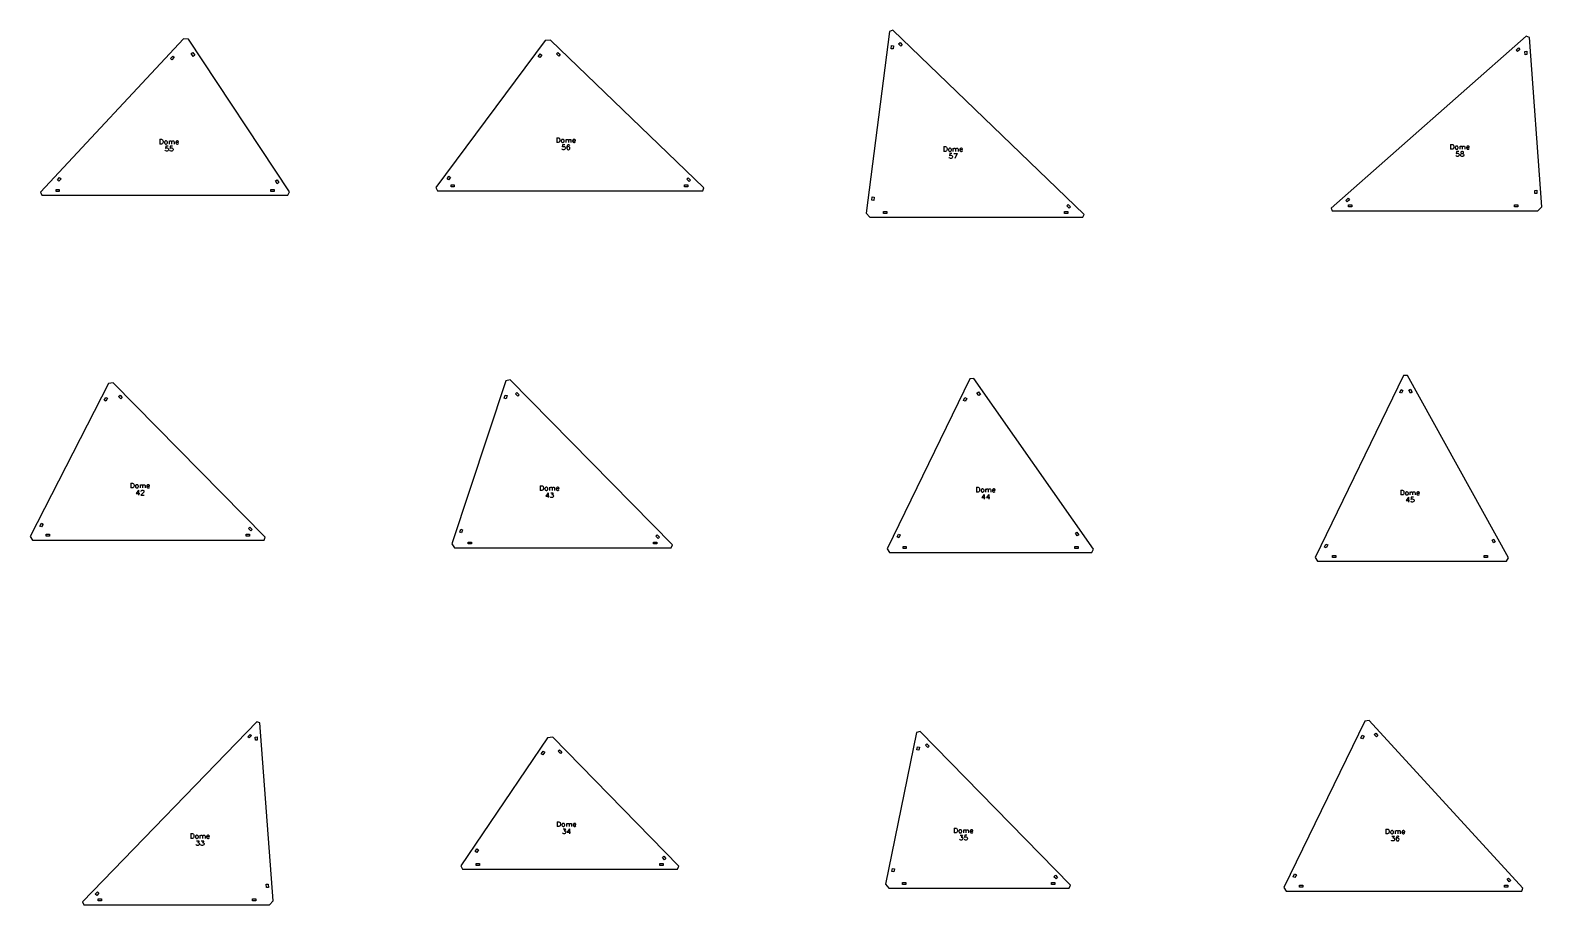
# Model space of a CAD drawing. Header units: metres. Extents: x 125 to 4410, y 56 to 3045.
# Drawn here: x 125 to 2467, y 1690 to 3045 of the extents above; entities that cross this region are included whole.
import ezdxf

# ---------------------------------------------------------------- set-up
doc = ezdxf.new("R2010")
doc.units = ezdxf.units.M
doc.layers.add('dome_cuts', color=1, linetype='Continuous')
doc.layers.add('dome_marks', color=2, linetype='Continuous')

msp = doc.modelspace()

# ---------------------------------------------------------------- linework, layer by layer
at = {"layer": 'dome_cuts'}
for points in [[(1425.7, 2755.5), (1755.7, 2755.5), (1757.5, 2759.9), (1461.3, 3045.3), (1455.9, 3043.4), (1420.2, 2761.8)], [(143, 2789.6), (523.8, 2789.6), (526.6, 2794.9), (370.3, 3031.6), (362.4, 3032.2), (140.9, 2794.2)], [(755.7, 2796.6), (1167, 2796.6), (1168.7, 2801), (931.1, 3029.9), (922.7, 3029.2), (753.1, 2801.7)], [(1459.2, 3021.7), (1462.2, 3021.3), (1461.6, 3016.3), (1458.6, 3016.7)], [(1476, 3022.8), (1473.9, 3020.7), (1470.3, 3024.1), (1472.4, 3026.3)], [(2142.2, 2765.5), (2460.8, 2765.5), (2466.7, 2771.8), (2447.9, 3034.1), (2442.7, 3036.3), (2140.6, 2769.7)], [(345.6, 3005.3), (347.8, 3003.3), (344.4, 2999.6), (342.2, 3001.7)], [(379.7, 3006.4), (377.2, 3004.8), (374.4, 3009), (376.9, 3010.6)], [(914.9, 3008.7), (917.3, 3006.9), (914.3, 3002.9), (911.9, 3004.7)], [(945.8, 3007.5), (943.7, 3005.3), (940.1, 3008.8), (942.2, 3010.9)], [(2430.8, 3017.8), (2432.8, 3015.5), (2429.1, 3012.2), (2427.1, 3014.5)], [(2443.8, 3007.6), (2440.8, 3007.4), (2440.5, 3012.4), (2443.5, 3012.6)], [(170.4, 2817.1), (172.6, 2815), (169.2, 2811.4), (167, 2813.4)], [(510, 2809.2), (507.5, 2807.5), (504.7, 2811.7), (507.2, 2813.4)], [(773.6, 2819.1), (776, 2817.3), (773, 2813.3), (770.6, 2815)], [(1147.7, 2812.9), (1145.6, 2810.8), (1142, 2814.3), (1144.1, 2816.4)], [(164.8, 2795.6), (164.8, 2798.6), (169.8, 2798.6), (169.8, 2795.6)], [(497.6, 2795.6), (497.6, 2798.6), (502.6, 2798.6), (502.6, 2795.6)], [(776.8, 2802.6), (776.8, 2805.6), (781.8, 2805.6), (781.8, 2802.6)], [(1138.5, 2802.6), (1138.5, 2805.6), (1143.5, 2805.6), (1143.5, 2802.6)], [(1429.4, 2787), (1432.4, 2786.6), (1431.8, 2781.7), (1428.8, 2782.1)], [(2459.2, 2792.5), (2456.2, 2792.2), (2455.9, 2797.2), (2458.9, 2797.4)], [(1446.9, 2761.5), (1446.9, 2764.5), (1451.9, 2764.5), (1451.9, 2761.5)], [(1727.2, 2761.5), (1727.2, 2764.5), (1732.2, 2764.5), (1732.2, 2761.5)], [(1736.4, 2771.9), (1734.3, 2769.7), (1730.7, 2773.2), (1732.8, 2775.4)], [(2167, 2785), (2169, 2782.7), (2165.3, 2779.4), (2163.3, 2781.7)], [(2167.2, 2771.5), (2167.2, 2774.5), (2172.2, 2774.5), (2172.2, 2771.5)], [(2424.7, 2771.5), (2424.7, 2774.5), (2429.7, 2774.5), (2429.7, 2771.5)], [(2119.1, 2222.5), (2411.8, 2222.5), (2415.1, 2228), (2258.5, 2510.3), (2252.6, 2510.1), (2115.5, 2228.2)], [(128.3, 2255.3), (487.1, 2255.3), (489, 2259.8), (253.4, 2499.1), (246.1, 2498), (124.9, 2261)], [(782.3, 2243.3), (1118.1, 2243.3), (1120, 2247.8), (868.3, 2503.5), (861.8, 2502), (778, 2249.3)], [(882.4, 2480.6), (880.2, 2478.5), (876.7, 2482.1), (878.9, 2484.2)], [(1456, 2236.2), (1769.5, 2236.2), (1772.2, 2241.4), (1586.9, 2505.7), (1580.4, 2505.2), (1452.4, 2241.9)], [(1597, 2480.8), (1594.5, 2479.1), (1591.6, 2483.2), (1594.1, 2484.9)], [(2248.8, 2488.5), (2251.5, 2487.2), (2249.3, 2482.7), (2246.6, 2484)], [(2265.9, 2484.5), (2263.3, 2483.1), (2260.9, 2487.4), (2263.5, 2488.9)], [(241.8, 2476.4), (244.4, 2475), (242.2, 2470.6), (239.5, 2472)], [(267.5, 2476.3), (265.3, 2474.2), (261.8, 2477.7), (264, 2479.8)], [(860.9, 2480), (863.7, 2479.1), (862.1, 2474.3), (859.3, 2475.3)], [(1573, 2476.1), (1575.7, 2474.8), (1573.5, 2470.3), (1570.8, 2471.6)], [(142.1, 2281.5), (144.8, 2280.1), (142.5, 2275.7), (139.8, 2277.1)], [(468.8, 2271.8), (466.7, 2269.6), (463.2, 2273.2), (465.3, 2275.3)], [(791.9, 2272.2), (794.7, 2271.3), (793.2, 2266.5), (790.3, 2267.5)], [(149.5, 2261.3), (149.5, 2264.3), (154.5, 2264.3), (154.5, 2261.3)], [(459.4, 2261.3), (459.4, 2264.3), (464.4, 2264.3), (464.4, 2261.3)], [(803.5, 2249.3), (803.5, 2252.3), (808.5, 2252.3), (808.5, 2249.3)], [(1090.4, 2249.3), (1090.4, 2252.3), (1095.4, 2252.3), (1095.4, 2249.3)], [(1099.8, 2259.7), (1097.7, 2257.6), (1094.2, 2261.2), (1096.3, 2263.3)], [(1470.2, 2264.7), (1472.9, 2263.4), (1470.7, 2258.9), (1468, 2260.2)], [(1749.4, 2263.4), (1746.9, 2261.7), (1744.1, 2265.8), (1746.5, 2267.5)], [(2132.3, 2249.1), (2135, 2247.8), (2132.8, 2243.3), (2130.1, 2244.6)], [(2394.7, 2252.4), (2392.1, 2250.9), (2389.7, 2255.3), (2392.3, 2256.7)], [(1477.1, 2242.2), (1477.1, 2245.2), (1482.1, 2245.2), (1482.1, 2242.2)], [(1743.3, 2242.2), (1743.3, 2245.2), (1748.3, 2245.2), (1748.3, 2242.2)], [(2142.4, 2228.5), (2142.4, 2231.5), (2147.4, 2231.5), (2147.4, 2228.5)], [(2377.4, 2228.5), (2377.4, 2231.5), (2382.4, 2231.5), (2382.4, 2228.5)], [(207.8, 1690.3), (495.5, 1690.3), (501.3, 1696.6), (480.7, 1972), (475.8, 1973.7), (205.8, 1694.8)], [(2070.5, 1711.5), (2435.6, 1711.5), (2437.6, 1716.2), (2199.5, 1975.7), (2192.5, 1974.6), (2066.9, 1717.2)], [(465.4, 1954.3), (467.5, 1952.3), (464, 1948.7), (461.9, 1950.7)], [(476.7, 1945.4), (473.7, 1945.2), (473.3, 1950.2), (476.3, 1950.4)], [(794.6, 1745.3), (1127.9, 1745.3), (1129.9, 1749.9), (934.4, 1949.9), (926.4, 1949.1), (791.8, 1750.6)], [(1455, 1715.9), (1734.7, 1715.9), (1736.6, 1720.4), (1503.6, 1958.9), (1497.9, 1957.2), (1449.9, 1722.1)], [(2188.6, 1953), (2191.3, 1951.7), (2189.1, 1947.2), (2186.4, 1948.5)], [(2212.8, 1952.3), (2210.6, 1950.3), (2207.2, 1954), (2209.4, 1956)], [(919.5, 1928.3), (921.9, 1926.6), (919.1, 1922.4), (916.7, 1924.1)], [(948.3, 1927), (946.2, 1924.9), (942.7, 1928.4), (944.9, 1930.5)], [(1499.5, 1935.2), (1502.4, 1934.6), (1501.4, 1929.8), (1498.5, 1930.3)], [(1517.5, 1936), (1515.4, 1933.9), (1511.9, 1937.4), (1514.1, 1939.5)], [(817, 1777.1), (819.5, 1775.5), (816.7, 1771.3), (814.2, 1773)], [(1109.8, 1761.8), (1107.7, 1759.7), (1104.2, 1763.3), (1106.3, 1765.4)], [(815.7, 1751.3), (815.7, 1754.3), (820.7, 1754.3), (820.7, 1751.3)], [(1100.4, 1751.3), (1100.4, 1754.3), (1105.4, 1754.3), (1105.4, 1751.3)], [(1461, 1746.6), (1464, 1746), (1463, 1741.1), (1460, 1741.7)], [(1716.6, 1732.4), (1714.4, 1730.3), (1710.9, 1733.8), (1713.1, 1735.9)], [(2083.8, 1738.1), (2086.5, 1736.8), (2084.3, 1732.3), (2081.6, 1733.6)], [(229.2, 1710.3), (231.3, 1708.2), (227.9, 1704.7), (225.7, 1706.7)], [(493.8, 1717.2), (490.8, 1717), (490.4, 1722), (493.4, 1722.2)], [(1476.2, 1721.9), (1476.2, 1724.9), (1481.2, 1724.9), (1481.2, 1721.9)], [(1707.2, 1721.9), (1707.2, 1724.9), (1712.2, 1724.9), (1712.2, 1721.9)], [(2091.6, 1717.5), (2091.6, 1720.5), (2096.6, 1720.5), (2096.6, 1717.5)], [(2409, 1717.5), (2409, 1720.5), (2414, 1720.5), (2414, 1717.5)], [(2418.6, 1728.1), (2416.4, 1726), (2413, 1729.7), (2415.2, 1731.7)], [(230.2, 1696.3), (230.2, 1699.3), (235.2, 1699.3), (235.2, 1696.3)], [(469.3, 1696.3), (469.3, 1699.3), (474.3, 1699.3), (474.3, 1696.3)]]:
    msp.add_lwpolyline(points, close=True, dxfattribs=at)
at = {"layer": 'dome_marks'}
for p, q in [((325.7, 2876.4), (325.7, 2868.9)), ((325.7, 2876.4), (328.2, 2876.4)), ((328.2, 2868.9), (325.7, 2868.9)), ((328.2, 2876.4), (329.2, 2876)), ((329.2, 2869.3), (328.2, 2868.9)), ((329.2, 2876), (330, 2875.3)), ((330, 2870), (329.2, 2869.3)), ((330, 2875.3), (330.3, 2874.6)), ((330.3, 2870.7), (330, 2870)), ((330.3, 2874.6), (330.7, 2873.5)), ((330.7, 2871.8), (330.3, 2870.7)), ((330.7, 2873.5), (330.7, 2871.8)), ((333.2, 2872.8), (332.8, 2871.8)), ((332.8, 2871.8), (332.8, 2871)), ((332.8, 2871), (333.2, 2870)), ((333.9, 2873.5), (333.2, 2872.8)), ((333.2, 2870), (333.9, 2869.3)), ((334.6, 2873.9), (333.9, 2873.5)), ((333.9, 2869.3), (334.6, 2868.9)), ((334.4, 2858.6), (334.1, 2859.3)), ((334.8, 2865.4), (334.4, 2862.2)), ((334.4, 2862.2), (334.8, 2862.5)), ((334.8, 2858.3), (334.4, 2858.6)), ((335.7, 2873.9), (334.6, 2873.9)), ((334.6, 2868.9), (335.7, 2868.9)), ((338.4, 2865.4), (334.8, 2865.4)), ((334.8, 2862.5), (335.9, 2862.9)), ((335.9, 2857.9), (334.8, 2858.3)), ((336.4, 2873.5), (335.7, 2873.9)), ((335.7, 2868.9), (336.4, 2869.3)), ((335.9, 2862.9), (336.9, 2862.9)), ((336.9, 2857.9), (335.9, 2857.9)), ((337.1, 2872.8), (336.4, 2873.5)), ((336.4, 2869.3), (337.1, 2870)), ((336.9, 2862.9), (338, 2862.5)), ((338, 2858.3), (336.9, 2857.9)), ((337.5, 2871.8), (337.1, 2872.8)), ((337.1, 2870), (337.5, 2871)), ((337.5, 2871), (337.5, 2871.8)), ((338, 2862.5), (338.7, 2861.8)), ((338.7, 2859), (338, 2858.3)), ((338.7, 2861.8), (339.1, 2860.8)), ((339.1, 2860), (338.7, 2859)), ((339.1, 2860.8), (339.1, 2860)), ((340, 2873.9), (340, 2868.9)), ((340, 2872.5), (341, 2873.5)), ((341, 2873.5), (341.7, 2873.9)), ((341.6, 2858.6), (341.2, 2859.3)), ((341.9, 2865.4), (341.6, 2862.2)), ((341.6, 2862.2), (341.9, 2862.5)), ((341.9, 2858.3), (341.6, 2858.6)), ((341.7, 2873.9), (342.8, 2873.9)), ((345.5, 2865.4), (341.9, 2865.4)), ((341.9, 2862.5), (343, 2862.9)), ((343, 2857.9), (341.9, 2858.3)), ((342.8, 2873.9), (343.5, 2873.5)), ((343, 2862.9), (344.1, 2862.9)), ((344.1, 2857.9), (343, 2857.9)), ((343.5, 2873.5), (343.9, 2872.5)), ((343.9, 2872.5), (345, 2873.5)), ((343.9, 2872.5), (343.9, 2868.9)), ((344.1, 2862.9), (345.1, 2862.5)), ((345.1, 2858.3), (344.1, 2857.9)), ((345, 2873.5), (345.7, 2873.9)), ((345.1, 2862.5), (345.9, 2861.8)), ((345.9, 2859), (345.1, 2858.3)), ((345.7, 2873.9), (346.7, 2873.9)), ((345.9, 2861.8), (346.2, 2860.8)), ((346.2, 2860), (345.9, 2859)), ((346.2, 2860.8), (346.2, 2860)), ((346.7, 2873.9), (347.5, 2873.5)), ((347.5, 2873.5), (347.8, 2872.5)), ((347.8, 2872.5), (347.8, 2868.9)), ((350.7, 2872.8), (350.3, 2871.8)), ((350.3, 2871.8), (354.6, 2871.8)), ((350.3, 2871.8), (350.3, 2871)), ((350.3, 2871), (350.7, 2870)), ((351.4, 2873.5), (350.7, 2872.8)), ((350.7, 2870), (351.4, 2869.3)), ((352.1, 2873.9), (351.4, 2873.5)), ((351.4, 2869.3), (352.1, 2868.9)), ((353.2, 2873.9), (352.1, 2873.9)), ((352.1, 2868.9), (353.2, 2868.9)), ((353.9, 2873.5), (353.2, 2873.9)), ((353.2, 2868.9), (353.9, 2869.3)), ((354.2, 2873.2), (353.9, 2873.5)), ((353.9, 2869.3), (354.6, 2870)), ((354.6, 2872.5), (354.2, 2873.2)), ((354.6, 2871.8), (354.6, 2872.5)), ((940.5, 2878.7), (940.5, 2871.2)), ((940.5, 2878.7), (943, 2878.7)), ((943, 2871.2), (940.5, 2871.2)), ((943, 2878.7), (944.1, 2878.4)), ((944.1, 2871.6), (943, 2871.2)), ((944.1, 2878.4), (944.8, 2877.7)), ((944.8, 2872.3), (944.1, 2871.6)), ((944.8, 2877.7), (945.1, 2877)), ((945.1, 2873), (944.8, 2872.3)), ((945.1, 2877), (945.5, 2875.9)), ((945.5, 2874.1), (945.1, 2873)), ((945.5, 2875.9), (945.5, 2874.1)), ((948, 2875.2), (947.6, 2874.1)), ((947.6, 2874.1), (947.6, 2873.4)), ((947.6, 2873.4), (948, 2872.3)), ((948.7, 2875.9), (948, 2875.2)), ((948, 2872.3), (948.7, 2871.6)), ((949.4, 2876.2), (948.7, 2875.9)), ((948.7, 2871.6), (949.4, 2871.2)), ((949.2, 2861), (948.9, 2861.7)), ((949.6, 2867.7), (949.2, 2864.5)), ((949.2, 2864.5), (949.6, 2864.9)), ((949.6, 2860.6), (949.2, 2861)), ((950.5, 2876.2), (949.4, 2876.2)), ((949.4, 2871.2), (950.5, 2871.2)), ((953.2, 2867.7), (949.6, 2867.7)), ((949.6, 2864.9), (950.7, 2865.2)), ((950.7, 2860.2), (949.6, 2860.6)), ((951.2, 2875.9), (950.5, 2876.2)), ((950.5, 2871.2), (951.2, 2871.6)), ((950.7, 2865.2), (951.7, 2865.2)), ((951.7, 2860.2), (950.7, 2860.2)), ((951.9, 2875.2), (951.2, 2875.9)), ((951.2, 2871.6), (951.9, 2872.3)), ((951.7, 2865.2), (952.8, 2864.9)), ((952.8, 2860.6), (951.7, 2860.2)), ((952.3, 2874.1), (951.9, 2875.2)), ((951.9, 2872.3), (952.3, 2873.4)), ((952.3, 2873.4), (952.3, 2874.1)), ((952.8, 2864.9), (953.5, 2864.2)), ((953.5, 2861.3), (952.8, 2860.6)), ((953.5, 2864.2), (953.9, 2863.1)), ((953.9, 2862.4), (953.5, 2861.3)), ((953.9, 2863.1), (953.9, 2862.4)), ((954.8, 2876.2), (954.8, 2871.2)), ((954.8, 2874.8), (955.8, 2875.9)), ((955.8, 2875.9), (956.6, 2876.2)), ((956.7, 2866.3), (956.4, 2864.5)), ((956.4, 2864.5), (956.4, 2862.7)), ((956.7, 2863.8), (956.4, 2862.7)), ((956.4, 2862.7), (956.7, 2861.3)), ((956.6, 2876.2), (957.6, 2876.2)), ((957.5, 2867.4), (956.7, 2866.3)), ((957.5, 2864.5), (956.7, 2863.8)), ((956.7, 2861.3), (957.5, 2860.6)), ((958.5, 2867.7), (957.5, 2867.4)), ((958.5, 2864.9), (957.5, 2864.5)), ((957.5, 2860.6), (958.5, 2860.2)), ((957.6, 2876.2), (958.3, 2875.9)), ((958.3, 2875.9), (958.7, 2874.8)), ((959.2, 2867.7), (958.5, 2867.7)), ((958.9, 2864.9), (958.5, 2864.9)), ((958.5, 2860.2), (958.9, 2860.2)), ((958.7, 2874.8), (959.8, 2875.9)), ((958.7, 2874.8), (958.7, 2871.2)), ((960, 2864.5), (958.9, 2864.9)), ((958.9, 2860.2), (960, 2860.6)), ((960.3, 2867.4), (959.2, 2867.7)), ((959.8, 2875.9), (960.5, 2876.2)), ((960.7, 2863.8), (960, 2864.5)), ((960, 2860.6), (960.7, 2861.3)), ((960.7, 2866.7), (960.3, 2867.4)), ((960.5, 2876.2), (961.6, 2876.2)), ((961, 2862.7), (960.7, 2863.8)), ((960.7, 2861.3), (961, 2862.4)), ((961, 2862.4), (961, 2862.7)), ((961.6, 2876.2), (962.3, 2875.9)), ((962.3, 2875.9), (962.6, 2874.8)), ((962.6, 2874.8), (962.6, 2871.2)), ((965.5, 2875.2), (965.1, 2874.1)), ((965.1, 2874.1), (969.4, 2874.1)), ((965.1, 2874.1), (965.1, 2873.4)), ((965.1, 2873.4), (965.5, 2872.3)), ((966.2, 2875.9), (965.5, 2875.2)), ((965.5, 2872.3), (966.2, 2871.6)), ((966.9, 2876.2), (966.2, 2875.9)), ((966.2, 2871.6), (966.9, 2871.2)), ((968, 2876.2), (966.9, 2876.2)), ((966.9, 2871.2), (968, 2871.2)), ((968.7, 2875.9), (968, 2876.2)), ((968, 2871.2), (968.7, 2871.6)), ((969.1, 2875.5), (968.7, 2875.9)), ((968.7, 2871.6), (969.4, 2872.3)), ((969.4, 2874.8), (969.1, 2875.5)), ((969.4, 2874.1), (969.4, 2874.8)), ((1540.3, 2865.1), (1540.3, 2857.6)), ((1540.3, 2865.1), (1542.8, 2865.1)), ((1542.8, 2857.6), (1540.3, 2857.6)), ((1542.8, 2865.1), (1543.8, 2864.7)), ((1543.8, 2857.9), (1542.8, 2857.6)), ((1543.8, 2864.7), (1544.5, 2864)), ((1544.5, 2858.6), (1543.8, 2857.9)), ((1544.5, 2864), (1544.9, 2863.3)), ((1544.9, 2859.3), (1544.5, 2858.6)), ((1544.9, 2863.3), (1545.3, 2862.2)), ((1545.3, 2860.4), (1544.9, 2859.3)), ((1545.3, 2862.2), (1545.3, 2860.4)), ((1547.8, 2861.5), (1547.4, 2860.4)), ((1547.4, 2860.4), (1547.4, 2859.7)), ((1547.4, 2859.7), (1547.8, 2858.6)), ((1548.5, 2862.2), (1547.8, 2861.5)), ((1547.8, 2858.6), (1548.5, 2857.9)), ((1549.2, 2862.6), (1548.5, 2862.2)), ((1548.5, 2857.9), (1549.2, 2857.6)), ((1550.3, 2862.6), (1549.2, 2862.6)), ((1549.2, 2857.6), (1550.3, 2857.6)), ((1551, 2862.2), (1550.3, 2862.6)), ((1550.3, 2857.6), (1551, 2857.9)), ((1551.7, 2861.5), (1551, 2862.2)), ((1551, 2857.9), (1551.7, 2858.6)), ((1552, 2860.4), (1551.7, 2861.5)), ((1551.7, 2858.6), (1552, 2859.7)), ((1552, 2859.7), (1552, 2860.4)), ((1554.5, 2862.6), (1554.5, 2857.6)), ((1554.5, 2861.1), (1555.6, 2862.2)), ((1555.6, 2862.2), (1556.3, 2862.6)), ((1556.3, 2862.6), (1557.4, 2862.6)), ((1557.4, 2862.6), (1558.1, 2862.2)), ((1558.1, 2862.2), (1558.5, 2861.1)), ((1558.5, 2861.1), (1559.5, 2862.2)), ((1558.5, 2861.1), (1558.5, 2857.6)), ((1559.5, 2862.2), (1560.3, 2862.6)), ((1560.3, 2862.6), (1561.3, 2862.6)), ((1561.3, 2862.6), (1562, 2862.2)), ((1562, 2862.2), (1562.4, 2861.1)), ((1562.4, 2861.1), (1562.4, 2857.6)), ((1565.3, 2861.5), (1564.9, 2860.4)), ((1564.9, 2860.4), (1569.2, 2860.4)), ((1564.9, 2860.4), (1564.9, 2859.7)), ((1564.9, 2859.7), (1565.3, 2858.6)), ((1566, 2862.2), (1565.3, 2861.5)), ((1565.3, 2858.6), (1566, 2857.9)), ((1566.7, 2862.6), (1566, 2862.2)), ((1566, 2857.9), (1566.7, 2857.6)), ((1567.8, 2862.6), (1566.7, 2862.6)), ((1566.7, 2857.6), (1567.8, 2857.6)), ((1568.5, 2862.2), (1567.8, 2862.6)), ((1567.8, 2857.6), (1568.5, 2857.9)), ((1568.8, 2861.8), (1568.5, 2862.2)), ((1568.5, 2857.9), (1569.2, 2858.6)), ((1569.2, 2861.1), (1568.8, 2861.8)), ((1569.2, 2860.4), (1569.2, 2861.1)), ((2325.4, 2868.4), (2325.4, 2860.9)), ((2325.4, 2868.4), (2327.9, 2868.4)), ((2327.9, 2860.9), (2325.4, 2860.9)), ((2327.9, 2868.4), (2329, 2868)), ((2329, 2861.2), (2327.9, 2860.9)), ((2329, 2868), (2329.7, 2867.3)), ((2329.7, 2861.9), (2329, 2861.2)), ((2329.7, 2867.3), (2330, 2866.6)), ((2330, 2862.7), (2329.7, 2861.9)), ((2330, 2866.6), (2330.4, 2865.5)), ((2330.4, 2863.7), (2330, 2862.7)), ((2330.4, 2865.5), (2330.4, 2863.7)), ((2332.9, 2864.8), (2332.5, 2863.7)), ((2332.5, 2863.7), (2332.5, 2863)), ((2332.5, 2863), (2332.9, 2861.9)), ((2333.6, 2865.5), (2332.9, 2864.8)), ((2332.9, 2861.9), (2333.6, 2861.2)), ((2334.3, 2865.9), (2333.6, 2865.5)), ((2333.6, 2861.2), (2334.3, 2860.9)), ((2334.5, 2857.4), (2334.1, 2854.2)), ((2335.4, 2865.9), (2334.3, 2865.9)), ((2334.3, 2860.9), (2335.4, 2860.9)), ((2338.1, 2857.4), (2334.5, 2857.4)), ((2336.1, 2865.5), (2335.4, 2865.9)), ((2335.4, 2860.9), (2336.1, 2861.2)), ((2336.8, 2864.8), (2336.1, 2865.5)), ((2336.1, 2861.2), (2336.8, 2861.9)), ((2337.2, 2863.7), (2336.8, 2864.8)), ((2336.8, 2861.9), (2337.2, 2863)), ((2337.2, 2863), (2337.2, 2863.7)), ((2339.7, 2865.9), (2339.7, 2860.9)), ((2339.7, 2864.4), (2340.7, 2865.5)), ((2340.7, 2865.5), (2341.5, 2865.9)), ((2341.5, 2865.9), (2342.5, 2865.9)), ((2342.7, 2857.4), (2341.6, 2857)), ((2342.5, 2865.9), (2343.2, 2865.5)), ((2344.1, 2857.4), (2342.7, 2857.4)), ((2343.2, 2865.5), (2343.6, 2864.4)), ((2343.6, 2864.4), (2344.7, 2865.5)), ((2343.6, 2864.4), (2343.6, 2860.9)), ((2345.2, 2857), (2344.1, 2857.4)), ((2344.7, 2865.5), (2345.4, 2865.9)), ((2345.4, 2865.9), (2346.5, 2865.9)), ((2346.5, 2865.9), (2347.2, 2865.5)), ((2347.2, 2865.5), (2347.5, 2864.4)), ((2347.5, 2864.4), (2347.5, 2860.9)), ((2350.4, 2864.8), (2350, 2863.7)), ((2350, 2863.7), (2354.3, 2863.7)), ((2350, 2863.7), (2350, 2863)), ((2350, 2863), (2350.4, 2861.9)), ((2351.1, 2865.5), (2350.4, 2864.8)), ((2350.4, 2861.9), (2351.1, 2861.2)), ((2351.8, 2865.9), (2351.1, 2865.5)), ((2351.1, 2861.2), (2351.8, 2860.9)), ((2352.9, 2865.9), (2351.8, 2865.9)), ((2351.8, 2860.9), (2352.9, 2860.9)), ((2353.6, 2865.5), (2352.9, 2865.9)), ((2352.9, 2860.9), (2353.6, 2861.2)), ((2354, 2865.2), (2353.6, 2865.5)), ((2353.6, 2861.2), (2354.3, 2861.9)), ((2354.3, 2864.4), (2354, 2865.2)), ((2354.3, 2863.7), (2354.3, 2864.4)), ((1549, 2847.3), (1548.6, 2848)), ((1549.4, 2854.1), (1549, 2850.8)), ((1549, 2850.8), (1549.4, 2851.2)), ((1549.4, 2846.9), (1549, 2847.3)), ((1552.9, 2854.1), (1549.4, 2854.1)), ((1549.4, 2851.2), (1550.4, 2851.6)), ((1550.4, 2846.6), (1549.4, 2846.9)), ((1550.4, 2851.6), (1551.5, 2851.6)), ((1551.5, 2846.6), (1550.4, 2846.6)), ((1551.5, 2851.6), (1552.6, 2851.2)), ((1552.6, 2846.9), (1551.5, 2846.6)), ((1552.6, 2851.2), (1553.3, 2850.5)), ((1553.3, 2847.6), (1552.6, 2846.9)), ((1553.3, 2850.5), (1553.6, 2849.4)), ((1553.6, 2848.7), (1553.3, 2847.6)), ((1553.6, 2849.4), (1553.6, 2848.7)), ((1555.8, 2854.1), (1560.8, 2854.1)), ((1560.8, 2854.1), (1557.2, 2846.6)), ((2334.1, 2850.6), (2333.8, 2851.3)), ((2334.1, 2854.2), (2334.5, 2854.5)), ((2334.5, 2850.2), (2334.1, 2850.6)), ((2334.5, 2854.5), (2335.6, 2854.9)), ((2335.6, 2849.9), (2334.5, 2850.2)), ((2335.6, 2854.9), (2336.6, 2854.9)), ((2336.6, 2849.9), (2335.6, 2849.9)), ((2336.6, 2854.9), (2337.7, 2854.5)), ((2337.7, 2850.2), (2336.6, 2849.9)), ((2337.7, 2854.5), (2338.4, 2853.8)), ((2338.4, 2850.9), (2337.7, 2850.2)), ((2338.4, 2853.8), (2338.8, 2852.7)), ((2338.8, 2852), (2338.4, 2850.9)), ((2338.8, 2852.7), (2338.8, 2852)), ((2340.9, 2852.4), (2341.3, 2853.1)), ((2340.9, 2851.3), (2340.9, 2852.4)), ((2341.3, 2850.6), (2340.9, 2851.3)), ((2341.6, 2857), (2341.3, 2856.3)), ((2341.3, 2856.3), (2341.3, 2855.6)), ((2341.3, 2855.6), (2341.6, 2854.9)), ((2341.3, 2853.1), (2342, 2853.8)), ((2341.6, 2850.2), (2341.3, 2850.6)), ((2341.6, 2854.9), (2342.3, 2854.5)), ((2342.7, 2849.9), (2341.6, 2850.2)), ((2342, 2853.8), (2343.1, 2854.2)), ((2342.3, 2854.5), (2343.8, 2854.2)), ((2344.1, 2849.9), (2342.7, 2849.9)), ((2343.1, 2854.2), (2344.5, 2854.5)), ((2343.8, 2854.2), (2344.8, 2853.8)), ((2345.2, 2850.2), (2344.1, 2849.9)), ((2344.5, 2854.5), (2345.2, 2854.9)), ((2344.8, 2853.8), (2345.6, 2853.1)), ((2345.6, 2856.3), (2345.2, 2857)), ((2345.2, 2854.9), (2345.6, 2855.6)), ((2345.6, 2850.6), (2345.2, 2850.2)), ((2345.6, 2855.6), (2345.6, 2856.3)), ((2345.6, 2853.1), (2345.9, 2852.4)), ((2345.9, 2851.3), (2345.6, 2850.6)), ((2345.9, 2852.4), (2345.9, 2851.3)), ((280.7, 2343.6), (280.7, 2336.1)), ((280.7, 2343.6), (283.2, 2343.6)), ((283.2, 2343.6), (284.3, 2343.2)), ((284.3, 2343.2), (285, 2342.5)), ((285, 2342.5), (285.4, 2341.8)), ((283.2, 2336.1), (280.7, 2336.1)), ((284.3, 2336.5), (283.2, 2336.1)), ((285, 2337.2), (284.3, 2336.5)), ((285.4, 2337.9), (285, 2337.2)), ((285.4, 2341.8), (285.7, 2340.7)), ((285.7, 2339), (285.4, 2337.9)), ((285.7, 2340.7), (285.7, 2339)), ((288.2, 2340), (287.9, 2339)), ((287.9, 2339), (287.9, 2338.2)), ((287.9, 2338.2), (288.2, 2337.2)), ((289, 2340.7), (288.2, 2340)), ((288.2, 2337.2), (289, 2336.5)), ((289.7, 2341.1), (289, 2340.7)), ((289, 2336.5), (289.7, 2336.1)), ((292.7, 2332.6), (289.1, 2327.6)), ((289.1, 2327.6), (294.5, 2327.6)), ((290.7, 2341.1), (289.7, 2341.1)), ((289.7, 2336.1), (290.7, 2336.1)), ((291.5, 2340.7), (290.7, 2341.1)), ((290.7, 2336.1), (291.5, 2336.5)), ((292.2, 2340), (291.5, 2340.7)), ((291.5, 2336.5), (292.2, 2337.2)), ((292.5, 2339), (292.2, 2340)), ((292.2, 2337.2), (292.5, 2338.2)), ((292.5, 2338.2), (292.5, 2339)), ((292.7, 2332.6), (292.7, 2325.1)), ((295, 2341.1), (295, 2336.1)), ((295, 2339.7), (296.1, 2340.7)), ((296.1, 2340.7), (296.8, 2341.1)), ((299.9, 2328.7), (296.3, 2325.1)), ((296.3, 2325.1), (301.3, 2325.1)), ((296.6, 2331.2), (297, 2331.9)), ((296.6, 2330.8), (296.6, 2331.2)), ((296.8, 2341.1), (297.9, 2341.1)), ((297, 2331.9), (297.4, 2332.2)), ((297.4, 2332.2), (298.1, 2332.6)), ((297.9, 2341.1), (298.6, 2340.7)), ((298.1, 2332.6), (299.5, 2332.6)), ((298.6, 2340.7), (299, 2339.7)), ((299, 2339.7), (300, 2340.7)), ((299, 2339.7), (299, 2336.1)), ((299.5, 2332.6), (300.2, 2332.2)), ((300.6, 2329.7), (299.9, 2328.7)), ((300, 2340.7), (300.7, 2341.1)), ((300.2, 2332.2), (300.6, 2331.9)), ((300.6, 2331.9), (300.9, 2331.2)), ((300.9, 2330.5), (300.6, 2329.7)), ((300.7, 2341.1), (301.8, 2341.1)), ((300.9, 2331.2), (300.9, 2330.5)), ((301.8, 2341.1), (302.5, 2340.7)), ((302.5, 2340.7), (302.9, 2339.7)), ((302.9, 2339.7), (302.9, 2336.1)), ((305.7, 2340), (305.4, 2339)), ((305.4, 2339), (309.7, 2339)), ((305.4, 2339), (305.4, 2338.2)), ((305.4, 2338.2), (305.7, 2337.2)), ((306.5, 2340.7), (305.7, 2340)), ((305.7, 2337.2), (306.5, 2336.5)), ((307.2, 2341.1), (306.5, 2340.7)), ((306.5, 2336.5), (307.2, 2336.1)), ((308.2, 2341.1), (307.2, 2341.1)), ((307.2, 2336.1), (308.2, 2336.1)), ((309, 2340.7), (308.2, 2341.1)), ((308.2, 2336.1), (309, 2336.5)), ((309.3, 2340.4), (309, 2340.7)), ((309, 2336.5), (309.7, 2337.2)), ((309.7, 2339.7), (309.3, 2340.4)), ((309.7, 2339), (309.7, 2339.7)), ((915.1, 2339.6), (915.1, 2332.1)), ((915.1, 2339.6), (917.6, 2339.6)), ((917.6, 2332.1), (915.1, 2332.1)), ((917.6, 2339.6), (918.7, 2339.2)), ((918.7, 2332.5), (917.6, 2332.1)), ((918.7, 2339.2), (919.4, 2338.5)), ((919.4, 2333.2), (918.7, 2332.5)), ((919.4, 2338.5), (919.8, 2337.8)), ((919.8, 2333.9), (919.4, 2333.2)), ((919.8, 2337.8), (920.1, 2336.7)), ((920.1, 2335), (919.8, 2333.9)), ((920.1, 2336.7), (920.1, 2335)), ((922.6, 2336), (922.3, 2335)), ((922.3, 2335), (922.3, 2334.2)), ((922.3, 2334.2), (922.6, 2333.2)), ((923.3, 2336.7), (922.6, 2336)), ((922.6, 2333.2), (923.3, 2332.5)), ((924.1, 2337.1), (923.3, 2336.7)), ((923.3, 2332.5), (924.1, 2332.1)), ((927.1, 2328.6), (923.5, 2323.6)), ((923.5, 2323.6), (928.9, 2323.6)), ((925.1, 2337.1), (924.1, 2337.1)), ((924.1, 2332.1), (925.1, 2332.1)), ((925.8, 2336.7), (925.1, 2337.1)), ((925.1, 2332.1), (925.8, 2332.5)), ((926.6, 2336), (925.8, 2336.7)), ((925.8, 2332.5), (926.6, 2333.2)), ((926.9, 2335), (926.6, 2336)), ((926.6, 2333.2), (926.9, 2334.2)), ((926.9, 2334.2), (926.9, 2335)), ((927.1, 2328.6), (927.1, 2321.1)), ((929.4, 2337.1), (929.4, 2332.1)), ((929.4, 2335.7), (930.5, 2336.7)), ((930.5, 2336.7), (931.2, 2337.1)), ((931, 2321.8), (930.7, 2322.5)), ((931.4, 2321.5), (931, 2321.8)), ((931.2, 2337.1), (932.3, 2337.1)), ((931.4, 2328.6), (935.3, 2328.6)), ((932.4, 2321.1), (931.4, 2321.5)), ((932.3, 2337.1), (933, 2336.7)), ((933.5, 2321.1), (932.4, 2321.1)), ((933, 2336.7), (933.3, 2335.7)), ((935.3, 2328.6), (933.2, 2325.7)), ((933.2, 2325.7), (934.2, 2325.7)), ((933.3, 2335.7), (934.4, 2336.7)), ((933.3, 2335.7), (933.3, 2332.1)), ((934.6, 2321.5), (933.5, 2321.1)), ((934.2, 2325.7), (934.9, 2325.4)), ((934.4, 2336.7), (935.1, 2337.1)), ((935.3, 2322.2), (934.6, 2321.5)), ((934.9, 2325.4), (935.3, 2325)), ((935.1, 2337.1), (936.2, 2337.1)), ((935.3, 2325), (935.7, 2324)), ((935.7, 2323.2), (935.3, 2322.2)), ((935.7, 2324), (935.7, 2323.2)), ((936.2, 2337.1), (936.9, 2336.7)), ((936.9, 2336.7), (937.3, 2335.7)), ((937.3, 2335.7), (937.3, 2332.1)), ((940.1, 2336), (939.8, 2335)), ((939.8, 2335), (944.1, 2335)), ((939.8, 2335), (939.8, 2334.2)), ((939.8, 2334.2), (940.1, 2333.2)), ((940.8, 2336.7), (940.1, 2336)), ((940.1, 2333.2), (940.8, 2332.5)), ((941.6, 2337.1), (940.8, 2336.7)), ((940.8, 2332.5), (941.6, 2332.1)), ((942.6, 2337.1), (941.6, 2337.1)), ((941.6, 2332.1), (942.6, 2332.1)), ((943.3, 2336.7), (942.6, 2337.1)), ((942.6, 2332.1), (943.3, 2332.5)), ((943.7, 2336.4), (943.3, 2336.7)), ((943.3, 2332.5), (944.1, 2333.2)), ((944.1, 2335.7), (943.7, 2336.4)), ((944.1, 2335), (944.1, 2335.7)), ((1590.8, 2337.2), (1590.8, 2329.7)), ((1590.8, 2337.2), (1593.3, 2337.2)), ((1593.3, 2329.7), (1590.8, 2329.7)), ((1593.3, 2337.2), (1594.4, 2336.9)), ((1594.4, 2330.1), (1593.3, 2329.7)), ((1594.4, 2336.9), (1595.1, 2336.2)), ((1595.1, 2330.8), (1594.4, 2330.1)), ((1595.1, 2336.2), (1595.5, 2335.4)), ((1595.5, 2331.5), (1595.1, 2330.8)), ((1595.5, 2335.4), (1595.8, 2334.4)), ((1595.8, 2332.6), (1595.5, 2331.5)), ((1595.8, 2334.4), (1595.8, 2332.6)), ((1598.3, 2333.7), (1598, 2332.6)), ((1598, 2332.6), (1598, 2331.9)), ((1598, 2331.9), (1598.3, 2330.8)), ((1599, 2334.4), (1598.3, 2333.7)), ((1598.3, 2330.8), (1599, 2330.1)), ((1599.8, 2334.7), (1599, 2334.4)), ((1599, 2330.1), (1599.8, 2329.7)), ((1602.6, 2326.2), (1599, 2321.2)), ((1599, 2321.2), (1604.4, 2321.2)), ((1600.8, 2334.7), (1599.8, 2334.7)), ((1599.8, 2329.7), (1600.8, 2329.7)), ((1601.5, 2334.4), (1600.8, 2334.7)), ((1600.8, 2329.7), (1601.5, 2330.1)), ((1602.3, 2333.7), (1601.5, 2334.4)), ((1601.5, 2330.1), (1602.3, 2330.8)), ((1602.6, 2332.6), (1602.3, 2333.7)), ((1602.3, 2330.8), (1602.6, 2331.9)), ((1602.6, 2331.9), (1602.6, 2332.6)), ((1602.6, 2326.2), (1602.6, 2318.7)), ((1605.1, 2334.7), (1605.1, 2329.7)), ((1605.1, 2333.3), (1606.2, 2334.4)), ((1606.2, 2334.4), (1606.9, 2334.7)), ((1609.8, 2326.2), (1606.2, 2321.2)), ((1606.2, 2321.2), (1611.5, 2321.2)), ((1606.9, 2334.7), (1608, 2334.7)), ((1608, 2334.7), (1608.7, 2334.4)), ((1608.7, 2334.4), (1609, 2333.3)), ((1609, 2333.3), (1610.1, 2334.4)), ((1609, 2333.3), (1609, 2329.7)), ((1609.8, 2326.2), (1609.8, 2318.7)), ((1610.1, 2334.4), (1610.8, 2334.7)), ((1610.8, 2334.7), (1611.9, 2334.7)), ((1611.9, 2334.7), (1612.6, 2334.4)), ((1612.6, 2334.4), (1613, 2333.3)), ((1613, 2333.3), (1613, 2329.7)), ((1615.8, 2333.7), (1615.5, 2332.6)), ((1615.5, 2332.6), (1619.8, 2332.6)), ((1615.5, 2332.6), (1615.5, 2331.9)), ((1615.5, 2331.9), (1615.8, 2330.8)), ((1616.5, 2334.4), (1615.8, 2333.7)), ((1615.8, 2330.8), (1616.5, 2330.1)), ((1617.3, 2334.7), (1616.5, 2334.4)), ((1616.5, 2330.1), (1617.3, 2329.7)), ((1618.3, 2334.7), (1617.3, 2334.7)), ((1617.3, 2329.7), (1618.3, 2329.7)), ((1619, 2334.4), (1618.3, 2334.7)), ((1618.3, 2329.7), (1619, 2330.1)), ((1619.4, 2334), (1619, 2334.4)), ((1619, 2330.1), (1619.8, 2330.8)), ((1619.8, 2333.3), (1619.4, 2334)), ((1619.8, 2332.6), (1619.8, 2333.3)), ((2248.2, 2332.7), (2248.2, 2325.2)), ((2248.2, 2332.7), (2250.7, 2332.7)), ((2250.7, 2325.2), (2248.2, 2325.2)), ((2250.7, 2332.7), (2251.8, 2332.3)), ((2251.8, 2325.5), (2250.7, 2325.2)), ((2251.8, 2332.3), (2252.5, 2331.6)), ((2252.5, 2326.2), (2251.8, 2325.5)), ((2252.5, 2331.6), (2252.9, 2330.9)), ((2252.9, 2326.9), (2252.5, 2326.2)), ((2252.9, 2330.9), (2253.2, 2329.8)), ((2253.2, 2328), (2252.9, 2326.9)), ((2253.2, 2329.8), (2253.2, 2328)), ((2255.7, 2329.1), (2255.4, 2328)), ((2255.4, 2328), (2255.4, 2327.3)), ((2255.4, 2327.3), (2255.7, 2326.2)), ((2256.4, 2329.8), (2255.7, 2329.1)), ((2255.7, 2326.2), (2256.4, 2325.5)), ((2257.2, 2330.2), (2256.4, 2329.8)), ((2256.4, 2325.5), (2257.2, 2325.2)), ((2260.2, 2321.7), (2256.6, 2316.7)), ((2258.2, 2330.2), (2257.2, 2330.2)), ((2257.2, 2325.2), (2258.2, 2325.2)), ((2258.9, 2329.8), (2258.2, 2330.2)), ((2258.2, 2325.2), (2258.9, 2325.5)), ((2259.7, 2329.1), (2258.9, 2329.8)), ((2258.9, 2325.5), (2259.7, 2326.2)), ((2260, 2328), (2259.7, 2329.1)), ((2259.7, 2326.2), (2260, 2327.3)), ((2260, 2327.3), (2260, 2328)), ((2260.2, 2321.7), (2260.2, 2314.2)), ((2262.5, 2330.2), (2262.5, 2325.2)), ((2262.5, 2328.7), (2263.6, 2329.8)), ((2263.6, 2329.8), (2264.3, 2330.2)), ((2264.5, 2321.7), (2264.1, 2318.4)), ((2264.1, 2318.4), (2264.5, 2318.8)), ((2264.3, 2330.2), (2265.4, 2330.2)), ((2268, 2321.7), (2264.5, 2321.7)), ((2264.5, 2318.8), (2265.5, 2319.2)), ((2265.4, 2330.2), (2266.1, 2329.8)), ((2265.5, 2319.2), (2266.6, 2319.2)), ((2266.1, 2329.8), (2266.4, 2328.7)), ((2266.4, 2328.7), (2267.5, 2329.8)), ((2266.4, 2328.7), (2266.4, 2325.2)), ((2266.6, 2319.2), (2267.7, 2318.8)), ((2267.5, 2329.8), (2268.2, 2330.2)), ((2267.7, 2318.8), (2268.4, 2318.1)), ((2268.2, 2330.2), (2269.3, 2330.2)), ((2269.3, 2330.2), (2270, 2329.8)), ((2270, 2329.8), (2270.4, 2328.7)), ((2270.4, 2328.7), (2270.4, 2325.2)), ((2273.2, 2329.1), (2272.9, 2328)), ((2272.9, 2328), (2277.2, 2328)), ((2272.9, 2328), (2272.9, 2327.3)), ((2272.9, 2327.3), (2273.2, 2326.2)), ((2273.9, 2329.8), (2273.2, 2329.1)), ((2273.2, 2326.2), (2273.9, 2325.5)), ((2274.7, 2330.2), (2273.9, 2329.8)), ((2273.9, 2325.5), (2274.7, 2325.2)), ((2275.7, 2330.2), (2274.7, 2330.2)), ((2274.7, 2325.2), (2275.7, 2325.2)), ((2276.4, 2329.8), (2275.7, 2330.2)), ((2275.7, 2325.2), (2276.4, 2325.5)), ((2276.8, 2329.4), (2276.4, 2329.8)), ((2276.4, 2325.5), (2277.2, 2326.2)), ((2277.2, 2328.7), (2276.8, 2329.4)), ((2277.2, 2328), (2277.2, 2328.7)), ((2256.6, 2316.7), (2262, 2316.7)), ((2264.1, 2314.9), (2263.8, 2315.6)), ((2264.5, 2314.5), (2264.1, 2314.9)), ((2265.5, 2314.2), (2264.5, 2314.5)), ((2266.6, 2314.2), (2265.5, 2314.2)), ((2267.7, 2314.5), (2266.6, 2314.2)), ((2268.4, 2315.2), (2267.7, 2314.5)), ((2268.4, 2318.1), (2268.8, 2317)), ((2268.8, 2316.3), (2268.4, 2315.2)), ((2268.8, 2317), (2268.8, 2316.3)), ((941.4, 1818.9), (941.4, 1811.4)), ((941.4, 1818.9), (943.9, 1818.9)), ((943.9, 1811.4), (941.4, 1811.4)), ((943.9, 1818.9), (944.9, 1818.5)), ((944.9, 1811.8), (943.9, 1811.4)), ((944.9, 1818.5), (945.7, 1817.8)), ((945.7, 1812.5), (944.9, 1811.8)), ((945.7, 1817.8), (946, 1817.1)), ((946, 1813.2), (945.7, 1812.5)), ((946, 1817.1), (946.4, 1816)), ((946.4, 1814.3), (946, 1813.2)), ((946.4, 1816), (946.4, 1814.3)), ((948.9, 1815.3), (948.5, 1814.3)), ((948.5, 1814.3), (948.5, 1813.5)), ((948.5, 1813.5), (948.9, 1812.5)), ((949.6, 1816), (948.9, 1815.3)), ((948.9, 1812.5), (949.6, 1811.8)), ((950.3, 1816.4), (949.6, 1816)), ((949.6, 1811.8), (950.3, 1811.4)), ((951.4, 1816.4), (950.3, 1816.4)), ((950.3, 1811.4), (951.4, 1811.4)), ((950.3, 1807.9), (954.2, 1807.9)), ((952.1, 1816), (951.4, 1816.4)), ((951.4, 1811.4), (952.1, 1811.8)), ((952.8, 1815.3), (952.1, 1816)), ((952.1, 1811.8), (952.8, 1812.5)), ((954.2, 1807.9), (952.1, 1805)), ((952.1, 1805), (953.2, 1805)), ((953.2, 1814.3), (952.8, 1815.3)), ((952.8, 1812.5), (953.2, 1813.5)), ((953.2, 1813.5), (953.2, 1814.3)), ((953.2, 1805), (953.9, 1804.7)), ((953.9, 1804.7), (954.2, 1804.3)), ((954.2, 1804.3), (954.6, 1803.3)), ((954.6, 1803.3), (954.6, 1802.5)), ((955.7, 1816.4), (955.7, 1811.4)), ((955.7, 1815), (956.7, 1816)), ((956.7, 1816), (957.4, 1816.4)), ((960.3, 1807.9), (956.7, 1802.9)), ((957.4, 1816.4), (958.5, 1816.4)), ((958.5, 1816.4), (959.2, 1816)), ((959.2, 1816), (959.6, 1815)), ((959.6, 1815), (960.7, 1816)), ((959.6, 1815), (959.6, 1811.4)), ((960.3, 1807.9), (960.3, 1800.4)), ((960.7, 1816), (961.4, 1816.4)), ((961.4, 1816.4), (962.4, 1816.4)), ((962.4, 1816.4), (963.2, 1816)), ((963.2, 1816), (963.5, 1815)), ((963.5, 1815), (963.5, 1811.4)), ((966.4, 1815.3), (966, 1814.3)), ((966, 1814.3), (970.3, 1814.3)), ((966, 1814.3), (966, 1813.5)), ((966, 1813.5), (966.4, 1812.5)), ((967.1, 1816), (966.4, 1815.3)), ((966.4, 1812.5), (967.1, 1811.8)), ((967.8, 1816.4), (967.1, 1816)), ((967.1, 1811.8), (967.8, 1811.4)), ((968.9, 1816.4), (967.8, 1816.4)), ((967.8, 1811.4), (968.9, 1811.4)), ((969.6, 1816), (968.9, 1816.4)), ((968.9, 1811.4), (969.6, 1811.8)), ((969.9, 1815.7), (969.6, 1816)), ((969.6, 1811.8), (970.3, 1812.5)), ((970.3, 1815), (969.9, 1815.7)), ((970.3, 1814.3), (970.3, 1815)), ((1556.4, 1809.1), (1556.4, 1801.6)), ((1556.4, 1809.1), (1558.9, 1809.1)), ((1558.9, 1809.1), (1559.9, 1808.7)), ((1559.9, 1808.7), (1560.7, 1808)), ((1560.7, 1808), (1561, 1807.3)), ((1561, 1803.4), (1560.7, 1802.7)), ((1561, 1807.3), (1561.4, 1806.2)), ((1561.4, 1804.4), (1561, 1803.4)), ((1561.4, 1806.2), (1561.4, 1804.4)), ((1563.9, 1805.5), (1563.5, 1804.4)), ((1563.5, 1804.4), (1563.5, 1803.7)), ((1563.5, 1803.7), (1563.9, 1802.7)), ((1564.6, 1806.2), (1563.9, 1805.5)), ((1565.3, 1806.6), (1564.6, 1806.2)), ((1566.4, 1806.6), (1565.3, 1806.6)), ((1567.1, 1806.2), (1566.4, 1806.6)), ((1567.8, 1805.5), (1567.1, 1806.2)), ((1568.2, 1804.4), (1567.8, 1805.5)), ((1567.8, 1802.7), (1568.2, 1803.7)), ((1568.2, 1803.7), (1568.2, 1804.4)), ((1570.7, 1806.6), (1570.7, 1801.6)), ((1570.7, 1805.2), (1571.7, 1806.2)), ((1571.7, 1806.2), (1572.4, 1806.6)), ((1572.4, 1806.6), (1573.5, 1806.6)), ((1573.5, 1806.6), (1574.2, 1806.2)), ((1574.2, 1806.2), (1574.6, 1805.2)), ((1574.6, 1805.2), (1575.7, 1806.2)), ((1574.6, 1805.2), (1574.6, 1801.6)), ((1575.7, 1806.2), (1576.4, 1806.6)), ((1576.4, 1806.6), (1577.4, 1806.6)), ((1577.4, 1806.6), (1578.2, 1806.2)), ((1578.2, 1806.2), (1578.5, 1805.2)), ((1578.5, 1805.2), (1578.5, 1801.6)), ((1581.4, 1805.5), (1581, 1804.4)), ((1581, 1804.4), (1585.3, 1804.4)), ((1581, 1804.4), (1581, 1803.7)), ((1581, 1803.7), (1581.4, 1802.7)), ((1582.1, 1806.2), (1581.4, 1805.5)), ((1582.8, 1806.6), (1582.1, 1806.2)), ((1583.9, 1806.6), (1582.8, 1806.6)), ((1584.6, 1806.2), (1583.9, 1806.6)), ((1584.9, 1805.9), (1584.6, 1806.2)), ((1585.3, 1805.2), (1584.9, 1805.9)), ((1585.3, 1804.4), (1585.3, 1805.2)), ((2225.3, 1807.6), (2225.3, 1800.1)), ((2225.3, 1807.6), (2227.8, 1807.6)), ((2227.8, 1807.6), (2228.9, 1807.3)), ((2228.9, 1807.3), (2229.6, 1806.5)), ((2229.6, 1806.5), (2230, 1805.8)), ((2230, 1805.8), (2230.3, 1804.8)), ((2230.3, 1804.8), (2230.3, 1803)), ((2232.8, 1804), (2232.5, 1803)), ((2233.6, 1804.8), (2232.8, 1804)), ((2234.3, 1805.1), (2233.6, 1804.8)), ((2235.3, 1805.1), (2234.3, 1805.1)), ((2236.1, 1804.8), (2235.3, 1805.1)), ((2236.8, 1804), (2236.1, 1804.8)), ((2237.1, 1803), (2236.8, 1804)), ((2239.6, 1805.1), (2239.6, 1800.1)), ((2239.6, 1803.7), (2240.7, 1804.8)), ((2240.7, 1804.8), (2241.4, 1805.1)), ((2241.4, 1805.1), (2242.5, 1805.1)), ((2242.5, 1805.1), (2243.2, 1804.8)), ((2243.2, 1804.8), (2243.6, 1803.7)), ((2243.6, 1803.7), (2244.6, 1804.8)), ((2243.6, 1803.7), (2243.6, 1800.1)), ((2244.6, 1804.8), (2245.3, 1805.1)), ((2245.3, 1805.1), (2246.4, 1805.1)), ((2246.4, 1805.1), (2247.1, 1804.8)), ((2247.1, 1804.8), (2247.5, 1803.7)), ((2247.5, 1803.7), (2247.5, 1800.1)), ((2250.3, 1804), (2250, 1803)), ((2251.1, 1804.8), (2250.3, 1804)), ((2251.8, 1805.1), (2251.1, 1804.8)), ((2252.8, 1805.1), (2251.8, 1805.1)), ((2253.6, 1804.8), (2252.8, 1805.1)), ((2253.9, 1804.4), (2253.6, 1804.8)), ((2254.3, 1803.7), (2253.9, 1804.4)), ((2254.3, 1803), (2254.3, 1803.7)), ((373.5, 1800.5), (373.5, 1793)), ((373.5, 1800.5), (376, 1800.5)), ((376, 1793), (373.5, 1793)), ((376, 1800.5), (377.1, 1800.2)), ((377.1, 1793.4), (376, 1793)), ((377.1, 1800.2), (377.8, 1799.5)), ((377.8, 1794.1), (377.1, 1793.4)), ((377.8, 1799.5), (378.2, 1798.8)), ((378.2, 1794.8), (377.8, 1794.1)), ((378.2, 1798.8), (378.5, 1797.7)), ((378.5, 1795.9), (378.2, 1794.8)), ((378.5, 1797.7), (378.5, 1795.9)), ((381, 1797), (380.7, 1795.9)), ((380.7, 1795.9), (380.7, 1795.2)), ((380.7, 1795.2), (381, 1794.1)), ((381.7, 1797.7), (381, 1797)), ((381, 1794.1), (381.7, 1793.4)), ((382.5, 1798), (381.7, 1797.7)), ((381.7, 1793.4), (382.5, 1793)), ((382.3, 1782.8), (381.9, 1783.5)), ((382.6, 1782.4), (382.3, 1782.8)), ((383.5, 1798), (382.5, 1798)), ((382.5, 1793), (383.5, 1793)), ((382.6, 1789.5), (386.6, 1789.5)), ((383.7, 1782), (382.6, 1782.4)), ((384.2, 1797.7), (383.5, 1798)), ((383.5, 1793), (384.2, 1793.4)), ((384.8, 1782), (383.7, 1782)), ((385, 1797), (384.2, 1797.7)), ((384.2, 1793.4), (385, 1794.1)), ((386.6, 1789.5), (384.4, 1786.7)), ((384.4, 1786.7), (385.5, 1786.7)), ((385.8, 1782.4), (384.8, 1782)), ((385.3, 1795.9), (385, 1797)), ((385, 1794.1), (385.3, 1795.2)), ((385.3, 1795.2), (385.3, 1795.9)), ((385.5, 1786.7), (386.2, 1786.3)), ((386.6, 1783.1), (385.8, 1782.4)), ((386.2, 1786.3), (386.6, 1786)), ((386.6, 1786), (386.9, 1784.9)), ((386.9, 1784.2), (386.6, 1783.1)), ((386.9, 1784.9), (386.9, 1784.2)), ((387.8, 1798), (387.8, 1793)), ((387.8, 1796.6), (388.9, 1797.7)), ((388.9, 1797.7), (389.6, 1798)), ((389.4, 1782.8), (389.1, 1783.5)), ((389.8, 1782.4), (389.4, 1782.8)), ((389.6, 1798), (390.7, 1798)), ((389.8, 1789.5), (393.7, 1789.5)), ((390.8, 1782), (389.8, 1782.4)), ((390.7, 1798), (391.4, 1797.7)), ((391.9, 1782), (390.8, 1782)), ((391.4, 1797.7), (391.7, 1796.6)), ((393.7, 1789.5), (391.6, 1786.7)), ((391.6, 1786.7), (392.6, 1786.7)), ((391.7, 1796.6), (392.8, 1797.7)), ((391.7, 1796.6), (391.7, 1793)), ((393, 1782.4), (391.9, 1782)), ((392.6, 1786.7), (393.3, 1786.3)), ((392.8, 1797.7), (393.5, 1798)), ((393.7, 1783.1), (393, 1782.4)), ((393.3, 1786.3), (393.7, 1786)), ((393.5, 1798), (394.6, 1798)), ((393.7, 1786), (394.1, 1784.9)), ((394.1, 1784.2), (393.7, 1783.1)), ((394.1, 1784.9), (394.1, 1784.2)), ((394.6, 1798), (395.3, 1797.7)), ((395.3, 1797.7), (395.7, 1796.6)), ((395.7, 1796.6), (395.7, 1793)), ((398.5, 1797), (398.2, 1795.9)), ((398.2, 1795.9), (402.5, 1795.9)), ((398.2, 1795.9), (398.2, 1795.2)), ((398.2, 1795.2), (398.5, 1794.1)), ((399.2, 1797.7), (398.5, 1797)), ((398.5, 1794.1), (399.2, 1793.4)), ((400, 1798), (399.2, 1797.7)), ((399.2, 1793.4), (400, 1793)), ((401, 1798), (400, 1798)), ((400, 1793), (401, 1793)), ((401.7, 1797.7), (401, 1798)), ((401, 1793), (401.7, 1793.4)), ((402.1, 1797.3), (401.7, 1797.7)), ((401.7, 1793.4), (402.5, 1794.1)), ((402.5, 1796.6), (402.1, 1797.3)), ((402.5, 1795.9), (402.5, 1796.6)), ((949.9, 1801.1), (949.6, 1801.8)), ((950.3, 1800.8), (949.9, 1801.1)), ((951.4, 1800.4), (950.3, 1800.8)), ((952.4, 1800.4), (951.4, 1800.4)), ((953.5, 1800.8), (952.4, 1800.4)), ((954.2, 1801.5), (953.5, 1800.8)), ((954.6, 1802.5), (954.2, 1801.5)), ((956.7, 1802.9), (962.1, 1802.9)), ((1558.9, 1801.6), (1556.4, 1801.6)), ((1559.9, 1801.9), (1558.9, 1801.6)), ((1560.7, 1802.7), (1559.9, 1801.9)), ((1563.9, 1802.7), (1564.6, 1801.9)), ((1564.6, 1801.9), (1565.3, 1801.6)), ((1565.1, 1791.3), (1564.8, 1792)), ((1565.5, 1790.9), (1565.1, 1791.3)), ((1565.3, 1801.6), (1566.4, 1801.6)), ((1565.5, 1798.1), (1569.4, 1798.1)), ((1566.6, 1790.6), (1565.5, 1790.9)), ((1566.4, 1801.6), (1567.1, 1801.9)), ((1567.6, 1790.6), (1566.6, 1790.6)), ((1567.1, 1801.9), (1567.8, 1802.7)), ((1569.4, 1798.1), (1567.3, 1795.2)), ((1567.3, 1795.2), (1568.3, 1795.2)), ((1568.7, 1790.9), (1567.6, 1790.6)), ((1568.3, 1795.2), (1569.1, 1794.9)), ((1569.4, 1791.7), (1568.7, 1790.9)), ((1569.1, 1794.9), (1569.4, 1794.5)), ((1569.4, 1794.5), (1569.8, 1793.4)), ((1569.8, 1792.7), (1569.4, 1791.7)), ((1569.8, 1793.4), (1569.8, 1792.7)), ((1572.3, 1791.3), (1571.9, 1792)), ((1572.6, 1798.1), (1572.3, 1794.9)), ((1572.3, 1794.9), (1572.6, 1795.2)), ((1572.6, 1790.9), (1572.3, 1791.3)), ((1576.2, 1798.1), (1572.6, 1798.1)), ((1572.6, 1795.2), (1573.7, 1795.6)), ((1573.7, 1790.6), (1572.6, 1790.9)), ((1573.7, 1795.6), (1574.8, 1795.6)), ((1574.8, 1790.6), (1573.7, 1790.6)), ((1574.8, 1795.6), (1575.8, 1795.2)), ((1575.8, 1790.9), (1574.8, 1790.6)), ((1575.8, 1795.2), (1576.6, 1794.5)), ((1576.6, 1791.7), (1575.8, 1790.9)), ((1576.6, 1794.5), (1576.9, 1793.4)), ((1576.9, 1792.7), (1576.6, 1791.7)), ((1576.9, 1793.4), (1576.9, 1792.7)), ((1581.4, 1802.7), (1582.1, 1801.9)), ((1582.1, 1801.9), (1582.8, 1801.6)), ((1582.8, 1801.6), (1583.9, 1801.6)), ((1583.9, 1801.6), (1584.6, 1801.9)), ((1584.6, 1801.9), (1585.3, 1802.7)), ((2227.8, 1800.1), (2225.3, 1800.1)), ((2228.9, 1800.5), (2227.8, 1800.1)), ((2229.6, 1801.2), (2228.9, 1800.5)), ((2230, 1801.9), (2229.6, 1801.2)), ((2230.3, 1803), (2230, 1801.9)), ((2232.5, 1803), (2232.5, 1802.3)), ((2232.5, 1802.3), (2232.8, 1801.2)), ((2232.8, 1801.2), (2233.6, 1800.5)), ((2233.6, 1800.5), (2234.3, 1800.1)), ((2234.1, 1789.8), (2233.7, 1790.5)), ((2234.4, 1789.5), (2234.1, 1789.8)), ((2234.3, 1800.1), (2235.3, 1800.1)), ((2234.4, 1796.6), (2238.4, 1796.6)), ((2235.5, 1789.1), (2234.4, 1789.5)), ((2235.3, 1800.1), (2236.1, 1800.5)), ((2236.6, 1789.1), (2235.5, 1789.1)), ((2236.1, 1800.5), (2236.8, 1801.2)), ((2238.4, 1796.6), (2236.2, 1793.8)), ((2236.2, 1793.8), (2237.3, 1793.8)), ((2237.7, 1789.5), (2236.6, 1789.1)), ((2236.8, 1801.2), (2237.1, 1802.3)), ((2237.1, 1802.3), (2237.1, 1803)), ((2237.3, 1793.8), (2238, 1793.4)), ((2238.4, 1790.2), (2237.7, 1789.5)), ((2238, 1793.4), (2238.4, 1793)), ((2238.4, 1793), (2238.7, 1792)), ((2238.7, 1791.3), (2238.4, 1790.2)), ((2238.7, 1792), (2238.7, 1791.3)), ((2241.6, 1795.2), (2241.2, 1793.4)), ((2241.2, 1793.4), (2241.2, 1791.6)), ((2241.6, 1792.7), (2241.2, 1791.6)), ((2241.2, 1791.6), (2241.6, 1790.2)), ((2242.3, 1796.3), (2241.6, 1795.2)), ((2242.3, 1793.4), (2241.6, 1792.7)), ((2241.6, 1790.2), (2242.3, 1789.5)), ((2243.4, 1796.6), (2242.3, 1796.3)), ((2243.4, 1793.8), (2242.3, 1793.4)), ((2242.3, 1789.5), (2243.4, 1789.1)), ((2244.1, 1796.6), (2243.4, 1796.6)), ((2243.7, 1793.8), (2243.4, 1793.8)), ((2243.4, 1789.1), (2243.7, 1789.1)), ((2244.8, 1793.4), (2243.7, 1793.8)), ((2243.7, 1789.1), (2244.8, 1789.5)), ((2245.2, 1796.3), (2244.1, 1796.6)), ((2245.5, 1792.7), (2244.8, 1793.4)), ((2244.8, 1789.5), (2245.5, 1790.2)), ((2245.5, 1795.5), (2245.2, 1796.3)), ((2245.9, 1791.6), (2245.5, 1792.7)), ((2245.5, 1790.2), (2245.9, 1791.3)), ((2245.9, 1791.3), (2245.9, 1791.6)), ((2250, 1803), (2254.3, 1803)), ((2250, 1803), (2250, 1802.3)), ((2250, 1802.3), (2250.3, 1801.2)), ((2250.3, 1801.2), (2251.1, 1800.5)), ((2251.1, 1800.5), (2251.8, 1800.1)), ((2251.8, 1800.1), (2252.8, 1800.1)), ((2252.8, 1800.1), (2253.6, 1800.5)), ((2253.6, 1800.5), (2254.3, 1801.2))]:
    msp.add_line(p, q, dxfattribs=at)

doc.saveas('drawing.dxf')
